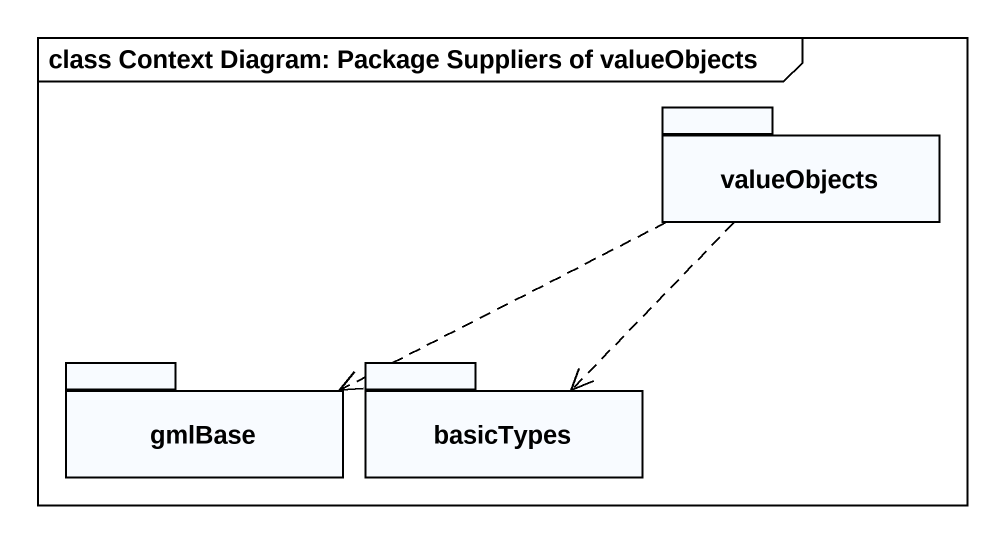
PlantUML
@startuml
mainframe class Context Diagram: Package Suppliers of valueObjects
package valueObjects {
}
package gmlBase {
}
package basicTypes {
}
valueObjects .left.> gmlBase
valueObjects ..> basicTypes
@enduml
